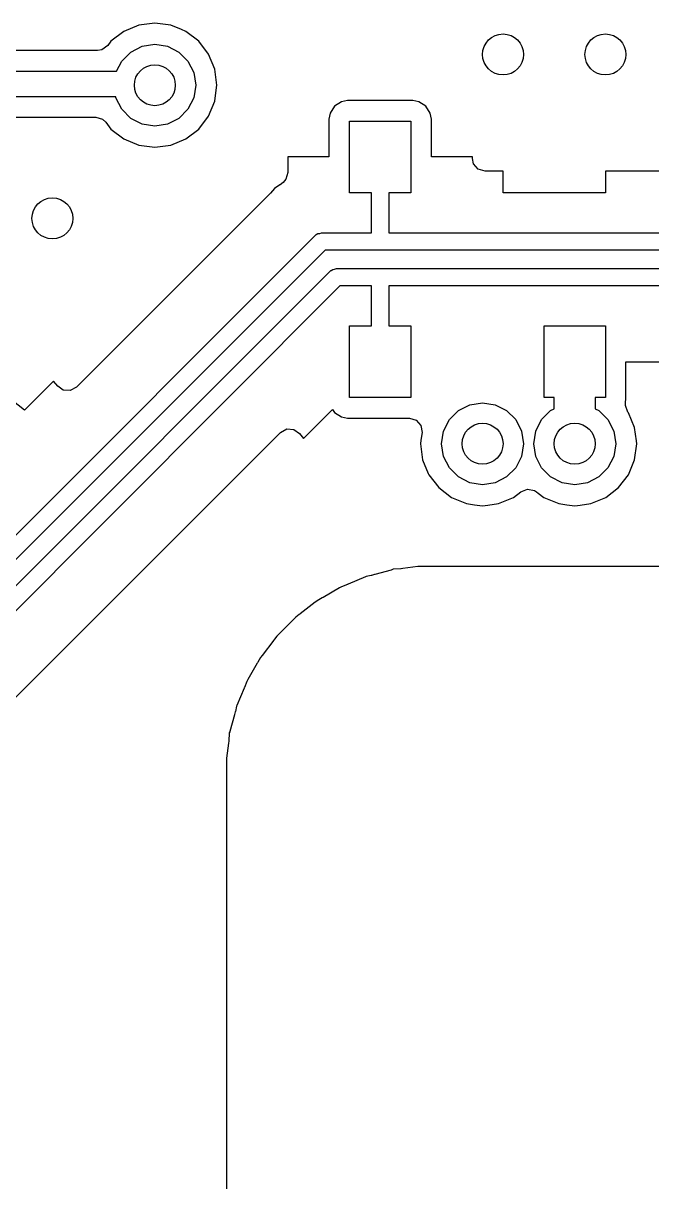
# Model space of a CAD drawing. Extents: x 0.4 to 10.6, y -8.1 to -0.4.
# Drawn here: x 4.7643 to 5.006, y -2.9136 to -2.4683 of the extents above; entities that cross this region are included whole.
import ezdxf

# ---------------------------------------------------------------- set-up
doc = ezdxf.new("R2010")
doc.units = 0
doc.header["$MEASUREMENT"] = 0
doc.layers.add('BLACK', color=7, linetype='CONTINUOUS')

msp = doc.modelspace()

# ---------------------------------------------------------------- linework, layer by layer
at = {"layer": 'BLACK', "linetype": 'CONTINUOUS'}
for p, q in [((4.80304, -2.47147), (4.7981, -2.47526)), ((4.80879, -2.46909), (4.80304, -2.47147)), ((4.80304, -2.47147), (4.80304, -2.47147)), ((4.80304, -2.47147), (4.80304, -2.47147)), ((4.81496, -2.46828), (4.80879, -2.46909)), ((4.80879, -2.46909), (4.80879, -2.46909)), ((4.82113, -2.46909), (4.81496, -2.46828)), ((4.81496, -2.46828), (4.81496, -2.46828)), ((4.82516, -2.47076), (4.82113, -2.46909)), ((4.82113, -2.46909), (4.82113, -2.46909)), ((4.82688, -2.47147), (4.82516, -2.47076)), ((4.83182, -2.47526), (4.82688, -2.47147)), ((4.7981, -2.47526), (4.79684, -2.47691)), ((4.7981, -2.47526), (4.7981, -2.47526)), ((4.7981, -2.47526), (4.7981, -2.47526)), ((4.83561, -2.4802), (4.83182, -2.47526)), ((4.79296, -2.47882), (4.65939, -2.47882)), ((4.79462, -2.47853), (4.79296, -2.47882)), ((4.79684, -2.47691), (4.79462, -2.47853)), ((4.80222, -2.48287), (4.8057, -2.47939)), ((4.8057, -2.47939), (4.81009, -2.47715)), ((4.81009, -2.47715), (4.81496, -2.47638)), ((4.81496, -2.47638), (4.81983, -2.47715)), ((4.81983, -2.47715), (4.82422, -2.47939)), ((4.82422, -2.47939), (4.8277, -2.48287)), ((4.83799, -2.48595), (4.83561, -2.4802)), ((4.80026, -2.48671), (4.80222, -2.48287)), ((4.8277, -2.48287), (4.82994, -2.48726)), ((4.64862, -2.48671), (4.80026, -2.48671)), ((4.82994, -2.48726), (4.83071, -2.49213)), ((4.83881, -2.49213), (4.83799, -2.48595)), ((4.83799, -2.48595), (4.83799, -2.48595)), ((4.83071, -2.49213), (4.82994, -2.49699)), ((4.83799, -2.4983), (4.8387, -2.49297)), ((4.8387, -2.49297), (4.83881, -2.49213)), ((4.83881, -2.49213), (4.83881, -2.49213)), ((4.79991, -2.49656), (4.64862, -2.49656)), ((4.79998, -2.49699), (4.79991, -2.49656)), ((4.80222, -2.50138), (4.79998, -2.49699)), ((4.82994, -2.49699), (4.8277, -2.50138)), ((4.83561, -2.50405), (4.83799, -2.4983)), ((4.88899, -2.49801), (4.88668, -2.49847)), ((4.91416, -2.49801), (4.88899, -2.49801)), ((4.88899, -2.49801), (4.88899, -2.49801)), ((4.91647, -2.49847), (4.91416, -2.49801)), ((4.91416, -2.49801), (4.91416, -2.49801)), ((4.8057, -2.50487), (4.80222, -2.50138)), ((4.8277, -2.50138), (4.82422, -2.50487)), ((4.88233, -2.50283), (4.88187, -2.50513)), ((4.88407, -2.50021), (4.88233, -2.50283)), ((4.88233, -2.50283), (4.88233, -2.50283)), ((4.88668, -2.49847), (4.88407, -2.50021)), ((4.88668, -2.49847), (4.88668, -2.49847)), ((4.91908, -2.50021), (4.91647, -2.49847)), ((4.91647, -2.49847), (4.91647, -2.49847)), ((4.92082, -2.50283), (4.91908, -2.50021)), ((4.92128, -2.50513), (4.92082, -2.50283)), ((4.92082, -2.50283), (4.92082, -2.50283)), ((4.65939, -2.50445), (4.79221, -2.50445)), ((4.79221, -2.50445), (4.79485, -2.50522)), ((4.79485, -2.50522), (4.79608, -2.50636)), ((4.79608, -2.50636), (4.7981, -2.50899)), ((4.81009, -2.5071), (4.8057, -2.50487)), ((4.81496, -2.50787), (4.81009, -2.5071)), ((4.81983, -2.5071), (4.81496, -2.50787)), ((4.82422, -2.50487), (4.81983, -2.5071)), ((4.83182, -2.50899), (4.83561, -2.50405)), ((4.88187, -2.50513), (4.88187, -2.50513)), ((4.88187, -2.50513), (4.88187, -2.50513)), ((4.88187, -2.50513), (4.88187, -2.51969)), ((4.88976, -2.53346), (4.88976, -2.50591)), ((4.88976, -2.50591), (4.91339, -2.50591)), ((4.91339, -2.50591), (4.91339, -2.53346)), ((4.92128, -2.51969), (4.92128, -2.50513)), ((4.92128, -2.50513), (4.92128, -2.50513)), ((4.7981, -2.50899), (4.80304, -2.51278)), ((4.82688, -2.51278), (4.83182, -2.50899)), ((4.80304, -2.51278), (4.80879, -2.51516)), ((4.80879, -2.51516), (4.81187, -2.51557)), ((4.81187, -2.51557), (4.81496, -2.51597)), ((4.81496, -2.51597), (4.81702, -2.5157)), ((4.81496, -2.51597), (4.81496, -2.51597)), ((4.81496, -2.51597), (4.81496, -2.51597)), ((4.81702, -2.5157), (4.82113, -2.51516)), ((4.82113, -2.51516), (4.82688, -2.51278)), ((4.88187, -2.51969), (4.86612, -2.51969)), ((4.86612, -2.51969), (4.86612, -2.52562)), ((4.93703, -2.51969), (4.92128, -2.51969)), ((4.93703, -2.5203), (4.93703, -2.51969)), ((4.93747, -2.52232), (4.93703, -2.5203)), ((4.93927, -2.5244), (4.93747, -2.52232)), ((4.94191, -2.52518), (4.93927, -2.5244)), ((4.86425, -2.52946), (4.86309, -2.53037)), ((4.86535, -2.52826), (4.86425, -2.52946)), ((4.86612, -2.52562), (4.86535, -2.52826)), ((4.94882, -2.52518), (4.94191, -2.52518)), ((4.94882, -2.53346), (4.94882, -2.52518)), ((5.46817, -2.52518), (4.98819, -2.52518)), ((4.98819, -2.52518), (4.98819, -2.53346)), ((4.85932, -2.53371), (4.78485, -2.60818)), ((4.85942, -2.5336), (4.85932, -2.53371)), ((4.86101, -2.53182), (4.85942, -2.5336)), ((4.86297, -2.53046), (4.86101, -2.53182)), ((4.86101, -2.53182), (4.86101, -2.53182)), ((4.86309, -2.53037), (4.86297, -2.53046)), ((4.89823, -2.53346), (4.88976, -2.53346)), ((4.89823, -2.54882), (4.89823, -2.53346)), ((4.91339, -2.53346), (4.90492, -2.53346)), ((4.90492, -2.53346), (4.90492, -2.54882)), ((4.98819, -2.53346), (4.94882, -2.53346)), ((4.71033, -2.71614), (4.87667, -2.5498)), ((4.87667, -2.5498), (4.87684, -2.54968)), ((4.87684, -2.54968), (4.87688, -2.5496)), ((4.87688, -2.5496), (4.87702, -2.54955)), ((4.87702, -2.54955), (4.87762, -2.54913)), ((4.87762, -2.54913), (4.87835, -2.54907)), ((4.87835, -2.54907), (4.87904, -2.54882)), ((4.87904, -2.54882), (4.89823, -2.54882)), ((4.90492, -2.54882), (5.8416, -2.54882)), ((4.88042, -2.55551), (4.71408, -2.72185)), ((4.90157, -2.55551), (4.88042, -2.55551)), ((5.84415, -2.55551), (4.90157, -2.55551)), ((4.71603, -2.72992), (4.88238, -2.56358)), ((4.88238, -2.56358), (4.88255, -2.56346)), ((4.88255, -2.56346), (4.88259, -2.56338)), ((4.88259, -2.56338), (4.88273, -2.56333)), ((4.88273, -2.56333), (4.88333, -2.56291)), ((4.88333, -2.56291), (4.88406, -2.56285)), ((4.88406, -2.56285), (4.88474, -2.5626)), ((4.88474, -2.5626), (4.90157, -2.5626)), ((4.90157, -2.5626), (5.11417, -2.5626)), ((4.88613, -2.56929), (4.71979, -2.73563)), ((4.89823, -2.56929), (4.88613, -2.56929)), ((4.89823, -2.58465), (4.89823, -2.56929)), ((5.11417, -2.56929), (4.90492, -2.56929)), ((4.90492, -2.56929), (4.90492, -2.58465)), ((4.88976, -2.6122), (4.88976, -2.58465)), ((4.88976, -2.58465), (4.89823, -2.58465)), ((4.90492, -2.58465), (4.91339, -2.58465)), ((4.91339, -2.58465), (4.91339, -2.6122)), ((4.96457, -2.6122), (4.96457, -2.58465)), ((4.96457, -2.58465), (4.98819, -2.58465)), ((4.98819, -2.58465), (4.98819, -2.6122)), ((4.99608, -2.61298), (4.99608, -2.59843)), ((4.99608, -2.59843), (5.01183, -2.59843)), ((4.77602, -2.60587), (4.76489, -2.617)), ((4.77763, -2.60783), (4.77602, -2.60587)), ((4.77969, -2.60931), (4.77763, -2.60783)), ((4.78244, -2.6095), (4.77969, -2.60931)), ((4.78485, -2.60818), (4.78244, -2.6095)), ((4.76489, -2.617), (4.75995, -2.61321)), ((4.91339, -2.6122), (4.88976, -2.6122)), ((4.93608, -2.61494), (4.94094, -2.61417)), ((4.94094, -2.61417), (4.94581, -2.61494)), ((4.9685, -2.6122), (4.96457, -2.6122)), ((4.9685, -2.61648), (4.9685, -2.6122)), ((4.98819, -2.6122), (4.98425, -2.6122)), ((4.98425, -2.6122), (4.98425, -2.61648)), ((4.99584, -2.61518), (4.99592, -2.61382)), ((4.99592, -2.61382), (4.99608, -2.61298)), ((4.87205, -2.62795), (4.88328, -2.61672)), ((4.88328, -2.61672), (4.88407, -2.6179)), ((4.88407, -2.6179), (4.88668, -2.61964)), ((4.9282, -2.62066), (4.93169, -2.61718)), ((4.93169, -2.61718), (4.93608, -2.61494)), ((4.94581, -2.61494), (4.9502, -2.61718)), ((4.9502, -2.61718), (4.95369, -2.62066)), ((4.96364, -2.62066), (4.96712, -2.61718)), ((4.96712, -2.61718), (4.9685, -2.61648)), ((4.98425, -2.61648), (4.98563, -2.61718)), ((4.98563, -2.61718), (4.98912, -2.62066)), ((4.99683, -2.61774), (4.99584, -2.61518)), ((4.99703, -2.618), (4.99683, -2.61774)), ((4.99941, -2.62375), (4.99703, -2.618)), ((4.99703, -2.618), (4.99703, -2.618)), ((4.99703, -2.618), (4.99703, -2.618)), ((4.88668, -2.61964), (4.88668, -2.61964)), ((4.88668, -2.61964), (4.88899, -2.6201)), ((4.88899, -2.6201), (4.88899, -2.6201)), ((4.88899, -2.6201), (4.91283, -2.6201)), ((4.91283, -2.6201), (4.91546, -2.62087)), ((4.91546, -2.62087), (4.91727, -2.62295)), ((4.91727, -2.62295), (4.91767, -2.62562)), ((4.92597, -2.62505), (4.9282, -2.62066)), ((4.95369, -2.62066), (4.95592, -2.62505)), ((4.9614, -2.62505), (4.96364, -2.62066)), ((4.98912, -2.62066), (4.99136, -2.62505)), ((4.74402, -2.74484), (4.86327, -2.62558)), ((4.86327, -2.62558), (4.86569, -2.62426)), ((4.86569, -2.62426), (4.86843, -2.62446)), ((4.86843, -2.62446), (4.8706, -2.62606)), ((4.8706, -2.62606), (4.87205, -2.62795)), ((4.91767, -2.62562), (4.91728, -2.62856)), ((4.9252, -2.62992), (4.92597, -2.62505)), ((4.95592, -2.62505), (4.95669, -2.62992)), ((4.96063, -2.62992), (4.9614, -2.62505)), ((4.99136, -2.62505), (4.99213, -2.62992)), ((5.00008, -2.62881), (4.99941, -2.62375)), ((4.99941, -2.62375), (4.99941, -2.62375)), ((4.91728, -2.62856), (4.9171, -2.62992)), ((4.9171, -2.62992), (4.9171, -2.62992)), ((4.9171, -2.62992), (4.91791, -2.63609)), ((4.92597, -2.63479), (4.9252, -2.62992)), ((4.95669, -2.62992), (4.95592, -2.63479)), ((4.9614, -2.63479), (4.96063, -2.62992)), ((4.99213, -2.62992), (4.99136, -2.63479)), ((4.99941, -2.63609), (5.00022, -2.62992)), ((5.00022, -2.62992), (5.00008, -2.62881)), ((4.91791, -2.63609), (4.91791, -2.63609)), ((4.91791, -2.63609), (4.92009, -2.64135)), ((4.9282, -2.63918), (4.92597, -2.63479)), ((4.95592, -2.63479), (4.95369, -2.63918)), ((4.96364, -2.63918), (4.9614, -2.63479)), ((4.99136, -2.63479), (4.98912, -2.63918)), ((4.99703, -2.64184), (4.99941, -2.63609)), ((4.93169, -2.64266), (4.9282, -2.63918)), ((4.95369, -2.63918), (4.9502, -2.64266)), ((4.96712, -2.64266), (4.96364, -2.63918)), ((4.98912, -2.63918), (4.98563, -2.64266)), ((4.92009, -2.64135), (4.92029, -2.64184)), ((4.92029, -2.64184), (4.92408, -2.64678)), ((4.93608, -2.6449), (4.93169, -2.64266)), ((4.94094, -2.64567), (4.93608, -2.6449)), ((4.94581, -2.6449), (4.94094, -2.64567)), ((4.9502, -2.64266), (4.94581, -2.6449)), ((4.97151, -2.6449), (4.96712, -2.64266)), ((4.97638, -2.64567), (4.97151, -2.6449)), ((4.98124, -2.6449), (4.97638, -2.64567)), ((4.98563, -2.64266), (4.98124, -2.6449)), ((4.99324, -2.64678), (4.99703, -2.64184)), ((4.92408, -2.64678), (4.92902, -2.65057)), ((4.95287, -2.65057), (4.95569, -2.64841)), ((4.95569, -2.64841), (4.95826, -2.64742)), ((4.95826, -2.64742), (4.96095, -2.64797)), ((4.96095, -2.64797), (4.96163, -2.64841)), ((4.96163, -2.64841), (4.96234, -2.64895)), ((4.96234, -2.64895), (4.96446, -2.65057)), ((4.9883, -2.65057), (4.99324, -2.64678)), ((4.92902, -2.65057), (4.93477, -2.65295)), ((4.93477, -2.65295), (4.93786, -2.65336)), ((4.93786, -2.65336), (4.94094, -2.65377)), ((4.94094, -2.65377), (4.943, -2.6535)), ((4.94094, -2.65377), (4.94094, -2.65377)), ((4.94094, -2.65377), (4.94094, -2.65377)), ((4.943, -2.6535), (4.94712, -2.65295)), ((4.94712, -2.65295), (4.95287, -2.65057)), ((4.96446, -2.65057), (4.96446, -2.65057)), ((4.96446, -2.65057), (4.96446, -2.65057)), ((4.96446, -2.65057), (4.97021, -2.65295)), ((4.97021, -2.65295), (4.97329, -2.65336)), ((4.97329, -2.65336), (4.97638, -2.65377)), ((4.97638, -2.65377), (4.97844, -2.6535)), ((4.97638, -2.65377), (4.97638, -2.65377)), ((4.97638, -2.65377), (4.97638, -2.65377)), ((4.97844, -2.6535), (4.98255, -2.65295)), ((4.98255, -2.65295), (4.9883, -2.65057)), ((4.89622, -2.68098), (4.89595, -2.68114)), ((4.89816, -2.68055), (4.89622, -2.68098)), ((4.89827, -2.68053), (4.89816, -2.68055)), ((4.89938, -2.68023), (4.89827, -2.68053)), ((4.89949, -2.6802), (4.89938, -2.68023)), ((4.89951, -2.6802), (4.89949, -2.6802)), ((4.90586, -2.67849), (4.89951, -2.6802)), ((4.90602, -2.67846), (4.90586, -2.67849)), ((4.90659, -2.67821), (4.90601, -2.67842)), ((4.90601, -2.67842), (4.90602, -2.67846)), ((4.90956, -2.678), (4.90659, -2.67821)), ((4.9097, -2.67799), (4.90956, -2.678)), ((4.91025, -2.67792), (4.9097, -2.67799)), ((4.91033, -2.6779), (4.91025, -2.67792)), ((4.91034, -2.6779), (4.91033, -2.6779)), ((4.9161, -2.67715), (4.91034, -2.6779)), ((4.92126, -2.67715), (4.9161, -2.67715)), ((4.9161, -2.67715), (4.9161, -2.67715)), ((4.9161, -2.67715), (4.9161, -2.67715)), ((4.92128, -2.67715), (4.92126, -2.67715)), ((4.92145, -2.67715), (4.92128, -2.67715)), ((4.92162, -2.67714), (4.92145, -2.67715)), ((4.92232, -2.67709), (4.92162, -2.67714)), ((4.92251, -2.67715), (4.92232, -2.67709)), ((5.7271, -2.67715), (4.92251, -2.67715)), ((4.88596, -2.68534), (4.87963, -2.689)), ((4.88618, -2.68517), (4.88596, -2.68534)), ((4.88672, -2.68496), (4.88618, -2.68517)), ((4.889, -2.68402), (4.88672, -2.68496)), ((4.8892, -2.68392), (4.889, -2.68402)), ((4.88924, -2.68392), (4.8892, -2.68392)), ((4.89595, -2.68114), (4.88924, -2.68392)), ((4.8793, -2.68919), (4.87741, -2.69028)), ((4.87954, -2.68903), (4.8793, -2.68919)), ((4.87956, -2.68901), (4.87954, -2.68903)), ((4.87963, -2.689), (4.87956, -2.68901)), ((4.87664, -2.69087), (4.87082, -2.69533)), ((4.87684, -2.69066), (4.87664, -2.69087)), ((4.87732, -2.69035), (4.87684, -2.69066)), ((4.87741, -2.69028), (4.87732, -2.69035)), ((4.86816, -2.69762), (4.86297, -2.70281)), ((4.8683, -2.69743), (4.86816, -2.69762)), ((4.8687, -2.69708), (4.8683, -2.69743)), ((4.86922, -2.69656), (4.8687, -2.69708)), ((4.87043, -2.69563), (4.86922, -2.69656)), ((4.86922, -2.69656), (4.86922, -2.69656)), ((4.87067, -2.69542), (4.87043, -2.69563)), ((4.87072, -2.69537), (4.87067, -2.69542)), ((4.87082, -2.69533), (4.87072, -2.69537)), ((4.86284, -2.70288), (4.86243, -2.70335)), ((4.86297, -2.70281), (4.86284, -2.70288)), ((4.86069, -2.70547), (4.85622, -2.71129)), ((4.86076, -2.70534), (4.86069, -2.70547)), ((4.86078, -2.70532), (4.86076, -2.70534)), ((4.86099, -2.70508), (4.86078, -2.70532)), ((4.86192, -2.70386), (4.86099, -2.70508)), ((4.86243, -2.70335), (4.86192, -2.70386)), ((4.86192, -2.70386), (4.86192, -2.70386)), ((4.85563, -2.71205), (4.85454, -2.71394)), ((4.8557, -2.71197), (4.85563, -2.71205)), ((4.85607, -2.7114), (4.8557, -2.71197)), ((4.85622, -2.71129), (4.85607, -2.7114)), ((4.85435, -2.71427), (4.8507, -2.7206)), ((4.85439, -2.71418), (4.85435, -2.71427)), ((4.85454, -2.71394), (4.85439, -2.71418)), ((4.85055, -2.72075), (4.85032, -2.72136)), ((4.8507, -2.7206), (4.85055, -2.72075)), ((4.84927, -2.72389), (4.8465, -2.73059)), ((4.84929, -2.72382), (4.84927, -2.72389)), ((4.84937, -2.72365), (4.84929, -2.72382)), ((4.85032, -2.72136), (4.84937, -2.72365)), ((4.84555, -2.73415), (4.84385, -2.74051)), ((4.84559, -2.73402), (4.84555, -2.73412)), ((4.84555, -2.73412), (4.84555, -2.73415)), ((4.84588, -2.73292), (4.84559, -2.73402)), ((4.84591, -2.7328), (4.84588, -2.73292)), ((4.84635, -2.73077), (4.84591, -2.7328)), ((4.8465, -2.73059), (4.84635, -2.73077)), ((4.84358, -2.74106), (4.84336, -2.7442)), ((4.84376, -2.74065), (4.84358, -2.74106)), ((4.84382, -2.74066), (4.84376, -2.74065)), ((4.84385, -2.74051), (4.84382, -2.74066)), ((4.84326, -2.74499), (4.8425, -2.75074)), ((4.84327, -2.74489), (4.84326, -2.74497)), ((4.84326, -2.74497), (4.84326, -2.74499)), ((4.84334, -2.74435), (4.84327, -2.74489)), ((4.84336, -2.7442), (4.84334, -2.74435)), ((4.8425, -2.75074), (4.8425, -2.75074)), ((4.8425, -2.75074), (4.8425, -2.75609)), ((4.84249, -2.75627), (4.84245, -2.75688)), ((4.8425, -2.75609), (4.84249, -2.75627)), ((4.84245, -2.75688), (4.8425, -2.75715)), ((4.8425, -2.75715), (4.8425, -3.43998))]:
    msp.add_line(p, q, dxfattribs=at)
at = {"layer": 'BLACK'}
for centre in [(4.94882, -2.48031), (4.98819, -2.48031), (4.81496, -2.49213), (4.77559, -2.54331), (4.94094, -2.62992), (4.97638, -2.62992)]:
    msp.add_circle(centre, 0.00787, dxfattribs=at)

doc.saveas('drawing.dxf')
